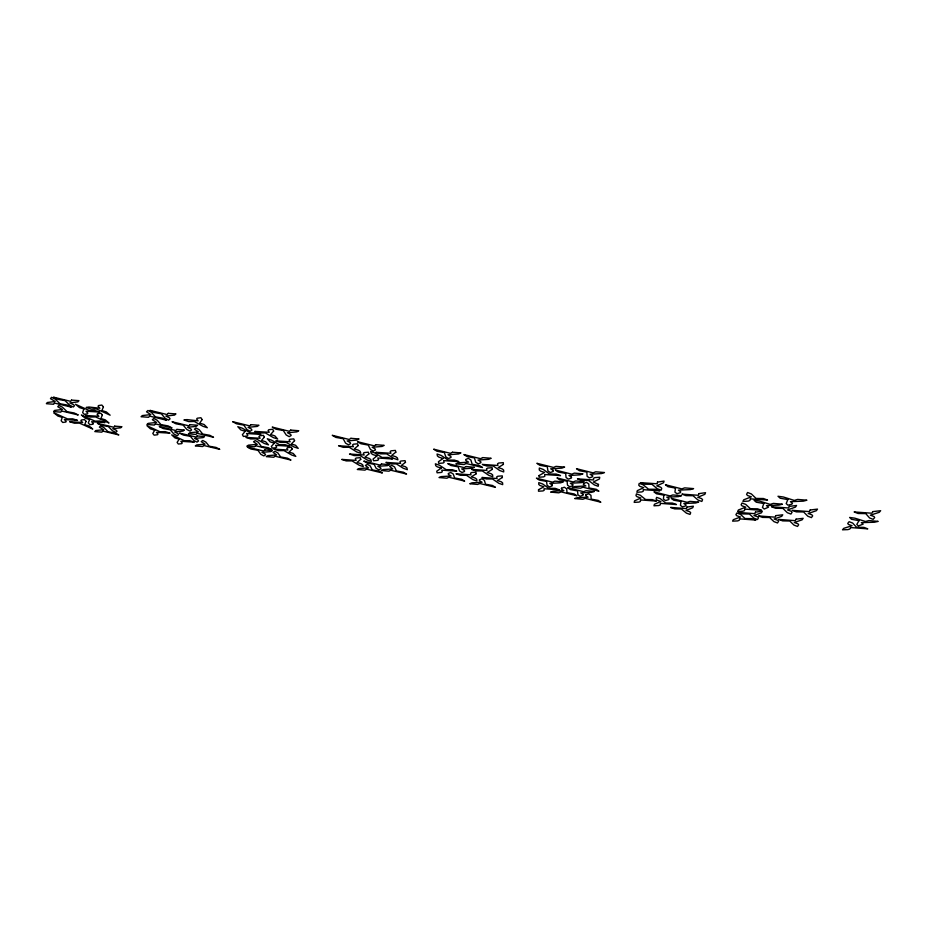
<?xml version="1.0" encoding="UTF-8"?>
<svg xmlns="http://www.w3.org/2000/svg" width="927" height="927" viewBox="0 0 927 927"><rect width="100%" height="100%" fill="white"/><g stroke="black" fill="none" stroke-linecap="round" stroke-linejoin="round"><path stroke-width="1.39" d="M538.552 489.676L538.494 491.229L542.955 490.939L544.161 490.313L543.964 488.749L559.329 489.838L555.122 488.355L548.703 488.309L542.689 483.987L538.807 482.619L538.738 484.427L540.024 485.516L543.906 486.791L538.552 489.676M539.062 475.563L539.004 477.22L543.616 476.884L544.844 476.211L544.659 474.531L560.522 475.609L556.177 474.056L549.56 474.045L543.349 469.468L539.329 468.031L539.259 469.966L540.58 471.113L544.589 472.446L539.062 475.563M640.511 499.931L640.36 501.484L638.958 502.098L634.184 502.364L634.601 500.823L640.87 498.008L637.081 496.721L635.968 495.655L636.443 493.859L640.233 495.227L645.598 499.526L652.341 499.607L656.432 501.09L640.511 499.931M643.361 489.688L643.199 491.31L641.762 491.947L636.872 492.26L637.301 490.65L643.755 487.66L639.862 486.339L638.738 485.215L639.236 483.338L643.106 484.751L648.587 489.236L655.493 489.294L659.688 490.823L643.361 489.688M553.315 470.476L553.21 471.437L550.29 472.55L547.903 470.904L547.301 466.663L539.815 465.308L536.884 463.28L553.523 467.451L555.968 466.374L564.624 467.081L561.889 468.123L550.684 468.819L553.315 470.476M552.33 484.983L552.237 485.875L549.41 486.907L547.104 485.354L546.524 481.38L539.271 480.07L536.432 478.158L552.538 482.156L554.902 481.148L563.268 481.866L560.626 482.828L549.792 483.419L552.33 484.983M663.848 495.122L663.408 499.027L665.447 500.58L668.726 499.583L669.062 498.703L666.78 497.139L678.46 496.617L681.53 495.69L672.817 494.948L670.036 495.922L653.987 491.889L656.501 493.79L663.848 495.122M657.452 482.098L657.22 483.79L640.673 482.666L644.925 484.23L651.901 484.265L657.336 488.772L661.16 490.174L661.751 488.32L660.661 487.196L656.768 485.864L663.523 482.782L664.068 481.078L657.452 482.098M561.495 488.251L561.38 489.132L563.871 490.673L553.187 491.217L550.65 492.121L558.796 492.828L561.125 491.878L576.837 495.76L574.161 493.94L567.046 492.654L566.64 488.772L564.369 487.22L561.495 488.251M675.482 488.077L674.926 492.133L676.977 493.72L680.36 492.677L680.731 491.773L678.437 490.163L690.418 489.583L693.593 488.61L684.682 487.869L681.808 488.888L665.459 484.751L667.985 486.721L675.482 488.077M660.441 503.384L660.209 504.925L658.773 505.528L653.964 505.794L654.439 504.265L660.893 501.472L657.127 500.198L656.061 499.132L656.617 497.359L660.372 498.714L665.586 502.99L672.376 503.071L676.443 504.555L660.441 503.384M571.495 477.138L571.356 478.065L568.39 479.143L566.073 477.532L565.644 473.384L558.216 472.04L555.366 470.047L571.832 474.172L574.323 473.118L582.944 473.836L580.163 474.844L568.935 475.493L571.495 477.138M681.009 501.507L680.418 505.342L682.399 506.86L685.713 505.887L686.084 505.03L683.859 503.5L695.551 503.013L698.657 502.11L689.978 501.368L687.162 502.307L671.275 498.332L673.709 500.198L681.009 501.507M572.828 484.821L572.689 485.725L569.769 486.756L567.498 485.192L567.081 481.183L559.769 479.862L556.965 477.926L573.164 481.959L575.621 480.951L584.091 481.658L581.368 482.631L570.314 483.234L572.828 484.821M598.494 484.439L598.182 486.281L594.311 484.891L588.483 480.429L581.785 480.406L577.486 478.865L593.535 479.954L593.523 478.274L594.879 477.602L599.734 477.254L599.445 478.935L593.373 482.017L598.494 484.439M583.535 483.465L583.373 484.369L585.864 485.957L574.844 486.536L572.179 487.475L580.522 488.193L582.967 487.208L598.935 491.183L596.281 489.305L589.016 487.996L588.796 483.998L586.548 482.399L583.535 483.465M583.153 494.427L583.002 495.296L580.093 496.281L577.88 494.763L577.579 490.904L570.395 489.607L567.672 487.741L583.558 491.681L585.991 490.719L594.346 491.437L591.623 492.364L580.719 492.897L583.153 494.427M585.829 494.798L585.667 495.655L588.089 497.173L577.324 497.683L574.717 498.564L582.863 499.282L585.261 498.355L600.823 502.202L598.251 500.406L591.159 499.12L590.962 495.331L588.772 493.801L585.829 494.798M592.643 475.875L592.446 476.814L589.375 477.915L587.092 476.281L586.849 472.075L579.34 470.719L576.524 468.703L593.118 472.874L595.702 471.808L604.462 472.527L601.577 473.558L590.105 474.218L592.643 475.875M686.907 507.069L686.583 508.599L670.627 507.428L674.647 508.877L681.391 508.981L686.386 513.118L690.001 514.415L690.685 512.747L689.7 511.716L686.015 510.476L692.747 507.741L693.373 506.2L686.907 507.069M698.796 493.651L698.425 495.285L681.866 494.114L686.015 495.644L693.025 495.713L698.089 500.093L701.82 501.461L702.573 499.676L701.577 498.587L697.776 497.278L704.856 494.323L705.551 492.689L698.796 493.651M62.248 417.37L61.147 420.731L62.746 422.48L65.91 422.028L66.188 421.298L64.369 419.549L77.486 420.36L72.642 418.819L67.601 418.934L53.87 412.851L57.88 416.038L62.248 417.37M739.665 518.865L739.167 520.348L737.579 520.916L732.573 521.136L733.338 519.676L740.476 517.023L736.826 515.771L735.922 514.74L736.814 513.037L740.43 514.369L745.03 518.517L751.994 518.633L755.911 520.082L739.665 518.865M763.802 503.558L762.446 507.475L764.254 509.027L768.518 507.162L766.444 505.597L778.947 505.111L782.411 504.184L773.35 503.407L770.175 504.381L759.271 501.009L754.068 500.29L756.293 502.202L763.802 503.558M744.914 509.108L744.381 510.661L742.747 511.252L737.614 511.519L738.413 509.977L745.771 507.173L742.04 505.887L741.125 504.809L742.052 503.025L745.748 504.404L750.418 508.726L757.568 508.819L761.577 510.313L744.914 509.108M750.418 498.865L749.85 500.499L748.17 501.125L742.898 501.414L743.732 499.804L751.322 496.837L747.51 495.505L746.583 494.369L747.556 492.504L751.345 493.929L756.084 498.436L763.431 498.517L767.521 500.07L750.418 498.865M83.928 408.969L82.607 412.503L84.183 414.334L87.486 413.836L87.81 413.083L86.026 411.252L99.595 412.052L94.647 410.452L89.409 410.603L75.481 404.253L79.467 407.59L83.928 408.969M755.447 512.121L754.868 513.662L738.402 512.446L742.376 513.906L749.398 514.021L753.952 518.181L757.521 519.502L758.506 517.822L757.637 516.791L753.987 515.539L761.438 512.805L762.33 511.264L755.447 512.121M86.026 421.333L84.728 424.67L89.015 425.968L92.758 429.039L79.432 423.118L74.415 423.222L69.606 421.704L82.688 422.515L80.927 420.765L81.24 420.035L84.484 419.56L86.026 421.333M787.799 499.595L786.2 503.616L787.985 505.203L791.832 504.184L792.458 503.28L790.418 501.669L803.28 501.159L806.896 500.209L797.614 499.421L794.312 500.418L783.28 496.976L777.985 496.258L780.175 498.216L787.799 499.595M89.618 419.549L88.274 422.921L89.803 424.67L93.048 424.218L93.372 423.488L91.634 421.739L104.925 422.561L100.104 421.009L94.971 421.125L81.391 415.018L85.261 418.216L89.618 419.549M103.418 406.953L101.9 410.545L106.35 411.924L110.139 415.192L96.42 408.911L91.159 409.062L86.176 407.451L88.98 407.023L99.873 408.251L98.1 406.362L98.447 405.574L101.877 405.053L103.418 406.953M102.364 415.041L100.892 418.506L105.261 419.85L108.98 423.013L95.516 416.907L90.348 417.034L85.458 415.47L98.888 416.281L97.15 414.473L97.486 413.709L100.846 413.21L102.364 415.041M775.76 515.632L775.111 517.162L758.564 515.933L762.492 517.393L769.572 517.509L773.975 521.646L777.521 522.967L778.587 521.298L777.753 520.279L774.126 519.027L781.762 516.316L782.736 514.798L775.76 515.632M789.329 506.385L788.61 507.984L771.588 506.768L775.609 508.286L782.898 508.378L787.313 512.689L790.916 514.056L792.064 512.307L791.241 511.24L787.544 509.943L795.505 507.081L796.548 505.482L789.329 506.385M796.073 519.155L795.343 520.661L778.726 519.421L782.631 520.881L789.758 521.009L794.01 525.122L797.521 526.432L798.668 524.775L797.88 523.755L794.277 522.515L802.098 519.838L803.153 518.32L796.073 519.155M810.163 510.001L809.375 511.577L792.272 510.348L796.247 511.855L803.593 511.959L807.846 516.246L811.426 517.602L812.666 515.875L811.89 514.809L808.217 513.523L816.363 510.696L817.498 509.108L810.163 510.001M154.716 430.163L152.816 433.454L154.114 435.169L157.52 434.74L157.972 434.033L156.466 432.318L170.012 433.176L165.284 431.646L159.977 431.739L146.941 425.702L150.429 428.853L154.716 430.163M859.016 520.65L856.803 524.415L858.367 525.922L863.164 524.149L861.345 522.631L874.393 522.249L878.17 521.38L868.935 520.58L865.459 521.484L854.856 518.17L849.619 517.451L851.531 519.305L859.016 520.65M54.392 403.036L53.639 404.265L46.35 403.697L47.323 402.515L55.18 401.484L50.475 398.656L51.564 397.312L55.18 399.108L59.988 403.743L67.138 405.041L71.379 407.138L54.392 403.036M850.696 527.567L849.769 529.05L847.927 529.607L842.516 529.815L843.721 528.355L852.04 525.713L848.448 524.45L847.741 523.407L849.132 521.704L852.666 523.06L856.525 527.231L863.941 527.382L867.765 528.842L850.696 527.567M61.564 410.974L60.8 412.144L53.604 411.588L54.577 410.441L62.364 409.467L57.764 406.721L58.864 405.435L62.399 407.173L67.068 411.681L74.114 412.944L78.262 414.983L61.564 410.974M872.875 511.6L871.82 513.21L854.126 511.947L858.078 513.488L865.737 513.604L869.584 517.961L873.141 519.34L874.659 517.579L873.999 516.501L870.337 515.18L879.248 512.318L880.65 510.707L872.875 511.6M71.518 400.105L70.707 401.356L53.499 397.185L57.833 399.328L65.052 400.638L69.78 405.261L73.303 407.011L74.461 405.725L73.581 404.67L69.849 402.909L77.903 401.878L78.992 400.661L71.518 400.105M179.201 439.201L177.127 442.376L178.32 444.045L181.75 443.639L182.237 442.955L180.823 441.287L194.311 442.167L189.676 440.673L184.369 440.742L171.692 434.856L174.994 437.915L179.201 439.201M202.121 419.595L199.711 423.129L204.079 424.496L207.312 427.729L202.932 426.281L194.322 421.484L188.76 421.6L183.894 420.001L186.93 419.595L198.1 420.846L196.651 419.004L197.208 418.228L200.927 417.729L202.121 419.595M102.723 431.067L101.854 432.156L94.821 431.576L95.887 430.534L103.65 429.699L99.374 427.115L100.579 425.933L103.894 427.567L108.1 431.773L114.925 433.002L118.83 434.925L102.723 431.067M245.157 431.298L242.399 434.693L243.419 436.455L247.161 436.014L247.799 435.284L246.559 433.512L260.904 434.404L256.165 432.828L250.464 432.921L242.167 428.147L237.787 426.687L240.846 429.931L245.157 431.298M114.681 426.142L113.766 427.254L97.393 423.326L101.402 425.308L108.32 426.547L112.503 430.777L115.771 432.388L117.022 431.24L116.269 430.279L112.793 428.656L120.742 427.799L121.912 426.721L114.681 426.142M264.38 437.127L261.472 440.452L265.678 441.773L268.506 444.867L264.288 443.465L256.246 438.865L250.614 438.935L245.922 437.382L260.151 438.286L258.946 436.524L259.606 435.794L263.43 435.354L264.38 437.127M273.627 431.09L270.591 434.531L274.867 435.887L277.683 439.062L273.395 437.625L265.296 432.897L259.537 432.99L254.786 431.403L269.282 432.295L268.1 430.487L268.795 429.722L272.7 429.259L273.627 431.09M149.653 416.107L148.587 417.301L141.078 416.721L142.352 415.563L150.811 414.601L146.512 411.797L147.949 410.499L151.333 412.272L155.354 416.837L162.561 418.135L166.524 420.221L149.653 416.107M274.322 443.187L271.356 446.42L272.248 448.123L276.014 447.718L276.698 447.023L275.574 445.308L289.815 446.235L285.192 444.705L279.502 444.763L271.553 440.151L267.289 438.738L270.116 441.855L274.322 443.187M155.412 423.906L154.345 425.053L146.941 424.473L148.216 423.361L156.57 422.445L152.364 419.734L153.801 418.483L157.115 420.198L161.02 424.624L168.111 425.91L172.016 427.926L155.412 423.906M168.239 413.338L167.103 414.554L150 410.371L154.067 412.503L161.333 413.813L165.273 418.378L168.575 420.105L170.07 418.842L169.386 417.822L165.863 416.072L174.531 415.099L175.933 413.929L168.239 413.338M294.566 440.649L291.379 443.963L295.574 445.284L298.227 448.355L294.033 446.965L286.176 442.364L280.452 442.434L275.794 440.881L290.186 441.797L289.085 440.047L289.803 439.317L293.72 438.877L294.566 440.649M292.179 448.958L289.073 452.133L293.187 453.419L295.806 456.385L291.692 455.03L283.986 450.58L278.367 450.626L273.801 449.12L287.891 450.047L286.814 448.355L287.521 447.66L291.345 447.254L292.179 448.958M176.93 429.398L175.806 430.522L159.293 426.524L163.187 428.541L170.22 429.804L173.963 434.079L177.138 435.713L178.61 434.554L177.961 433.593L174.577 431.936L183.013 431.09L184.392 430.001L176.93 429.398M190.012 424.659L188.83 425.829L172.074 421.75L176.003 423.813L183.152 425.099L186.837 429.479L190.023 431.159L191.576 429.954L190.939 428.969L187.532 427.277L196.176 426.385L197.625 425.261L190.012 424.659M197.092 433.291L195.91 434.415L188.471 433.813L189.861 432.735L198.413 431.878L194.415 429.213L195.991 427.996L199.178 429.688L202.712 434.021L209.769 435.284L213.523 437.277L197.092 433.291M197.092 435.945L195.921 437.046L179.56 433.094L183.372 435.076L190.359 436.327L193.894 440.522L196.999 442.133L198.54 440.997L197.938 440.047L194.624 438.425L203.106 437.614L204.543 436.547L197.092 435.945M203.766 445.493L202.596 446.547L195.33 445.933L196.709 444.925L205.076 444.16L201.205 441.611L202.77 440.476L205.852 442.086L209.247 446.2L216.118 447.44L219.757 449.34L203.766 445.493M358.146 445.574L354.346 448.877L358.517 450.221L360.151 451.368L360.823 453.303L356.663 451.901L349.178 447.277L343.21 447.335L338.587 445.76L353.419 446.71L352.538 444.948L353.396 444.218L357.532 443.79L358.146 445.574M251.032 424.659L249.63 425.852L232.619 421.669L236.455 423.778L243.766 425.099L247.011 429.595L250.116 431.31L251.912 430.082L251.391 429.062L248.065 427.335L257.254 426.42L258.934 425.273L251.032 424.659M360.754 459.34L357.046 462.434L361.09 463.709L362.677 464.809L363.314 466.629L359.282 465.284L352.028 460.893L346.235 460.916L341.762 459.41L356.165 460.383L355.308 458.726L356.153 458.042L360.163 457.66L360.754 459.34M368.876 453.906L365.041 457.092L369.131 458.401L370.719 459.525L371.345 461.403L367.266 460.024L359.954 455.528L354.044 455.563L349.514 454.033L364.172 454.995L363.338 453.291L364.207 452.585L368.309 452.179L368.876 453.906M376.965 455.899L373.06 459.062L373.604 460.731L377.671 460.36L378.552 459.676L377.776 457.996L392.573 458.981L388.065 457.44L382.051 457.474L374.763 452.897L370.615 451.484L371.24 453.43L372.851 454.566L376.965 455.899M255.713 445.736L254.346 446.802L246.849 446.188L248.413 445.157L257.243 444.369L253.535 441.773L255.296 440.615L258.32 442.26L261.333 446.466L268.355 447.729L271.901 449.665L255.713 445.736M395.829 452.167L391.692 455.412L395.806 456.744L397.382 457.892L397.892 459.792L393.801 458.401L386.582 453.824L380.522 453.859L375.968 452.306L390.939 453.28L390.186 451.542L391.124 450.823L395.354 450.406L395.829 452.167M290.73 430.093L289.201 431.264L272.237 427.092L275.945 429.189L283.291 430.51L286.2 434.972L289.212 436.675L291.148 435.47L290.707 434.462L287.463 432.735L296.918 431.855L298.737 430.719L290.73 430.093M264.879 449.954L263.5 451.009L247.382 447.115L250.974 449.039L257.926 450.29L260.881 454.346L263.801 455.91L265.551 454.821L265.087 453.917L261.959 452.33L270.754 451.6L272.399 450.58L264.879 449.954M405.493 462.341L401.345 465.447L405.377 466.733L406.895 467.834L407.359 469.676L403.361 468.309L396.35 463.894L390.383 463.906L385.922 462.399L400.649 463.396L399.954 461.727L400.881 461.043L405.064 460.661L405.493 462.341M275.087 456.211L273.697 457.243L266.292 456.617L267.891 455.632L276.675 454.914L273.106 452.411L274.913 451.298L277.833 452.897L280.638 456.941L287.532 458.181L290.974 460.059L275.087 456.211M443.036 458.494L438.459 461.704L438.772 463.396L443.094 463.025L444.126 462.33L443.57 460.626L458.911 461.646L454.439 460.082L448.123 460.105L441.194 455.458L437.057 454.01L437.417 455.98L438.923 457.15L443.036 458.494M441.229 468.112L436.768 471.171L437.08 472.793L441.298 472.446L442.295 471.797L441.75 470.151L456.756 471.183L452.364 469.676L446.2 469.676L439.41 465.203L435.366 463.801L435.725 465.69L437.208 466.814L441.229 468.112M350.893 438.32L349.155 439.479L332.26 435.296L335.794 437.382L343.175 438.714L345.562 443.129L348.448 444.821L350.603 443.627L350.279 442.631L347.173 440.928L357.022 440.082L359.039 438.958L350.893 438.32M476.142 473.824L471.38 476.826L475.319 478.112L476.698 479.189L476.895 480.986L472.979 479.641L466.466 475.296L460.313 475.284L455.968 473.79L470.986 474.821L470.534 473.187L471.6 472.527L475.968 472.179L476.142 473.824M376.038 444.705L374.218 445.829L357.463 441.692L360.904 443.743L368.251 445.076L370.406 449.41L373.21 451.078L375.447 449.908L375.18 448.935L372.144 447.254L382.098 446.443L384.184 445.354L376.038 444.705M492.26 469.386L487.266 472.48L491.252 473.79L492.631 474.891L492.758 476.733L488.807 475.354L482.307 470.916L476.014 470.916L471.623 469.386L486.942 470.429L486.548 468.749L487.66 468.065L492.144 467.695L492.26 469.386M503.384 464.392L498.216 467.579L502.249 468.911L503.628 470.047L503.709 471.936L499.723 470.534L493.199 465.98L486.779 465.991L482.341 464.427L497.938 465.47L497.579 463.743L498.738 463.036L503.315 462.654L503.384 464.392M502.364 477.521L497.359 480.51L501.264 481.785L502.608 482.863L502.689 484.636L498.819 483.303L492.48 478.969L486.246 478.946L481.936 477.463L497.081 478.517L496.721 476.884L497.845 476.235L502.283 475.887L502.364 477.521M366.617 469.143L364.925 470.14L357.312 469.491L359.201 468.529L368.552 467.892L365.365 465.424L367.498 464.346L370.209 465.922L372.248 469.885L379.201 471.136L382.387 472.979L366.617 469.143M381.588 463.998L379.827 465.018L363.766 461.101L367.057 463.013L374.102 464.276L376.119 468.274L378.795 469.827L380.962 468.772L380.719 467.88L377.822 466.304L387.393 465.644L389.421 464.659L381.588 463.998M390.719 470.198L388.958 471.194L381.24 470.534L383.222 469.583L392.77 468.935L389.676 466.455L391.901 465.377L394.566 466.953L396.42 470.939L403.419 472.202L406.559 474.056L390.719 470.198M452.527 452.225L450.441 453.338L433.662 449.166L436.907 451.217L444.334 452.561L445.852 456.895L448.483 458.564L451.02 457.405L450.904 456.432L448.031 454.751L458.552 453.975L460.916 452.897L452.527 452.225M466.142 463.477L464.056 464.543L455.852 463.871L458.17 462.84L468.587 462.121L465.783 460.464L465.702 459.502L468.309 458.344L470.893 460.024L472.156 464.253L479.479 465.574L482.515 467.544L466.142 463.477M482.735 457.59L480.557 458.691L463.859 454.531L466.999 456.571L474.439 457.915L475.678 462.191L478.228 463.848L480.87 462.712L480.823 461.75L478.031 460.07L488.714 459.328L491.183 458.274L482.735 457.59M466.165 466.559L464.091 467.602L447.787 463.581L450.904 465.528L458.147 466.837L459.491 470.928L462.028 472.515L464.531 471.449L464.462 470.522L461.692 468.923L472.005 468.251L474.369 467.243L466.165 466.559M448.842 477.243L446.884 478.216L439.027 477.544L441.194 476.605L451.136 475.991L448.39 474.427L448.274 473.523L450.719 472.457L453.257 474.033L454.624 477.984L461.669 479.259L464.647 481.113L448.842 477.243M479.711 483.465L477.66 484.427L469.757 483.743L472.017 482.816L482.11 482.249L479.444 480.696L479.398 479.815L481.947 478.772L484.392 480.325L485.505 484.218L492.527 485.493L495.412 487.312L479.711 483.465"/></g></svg>
